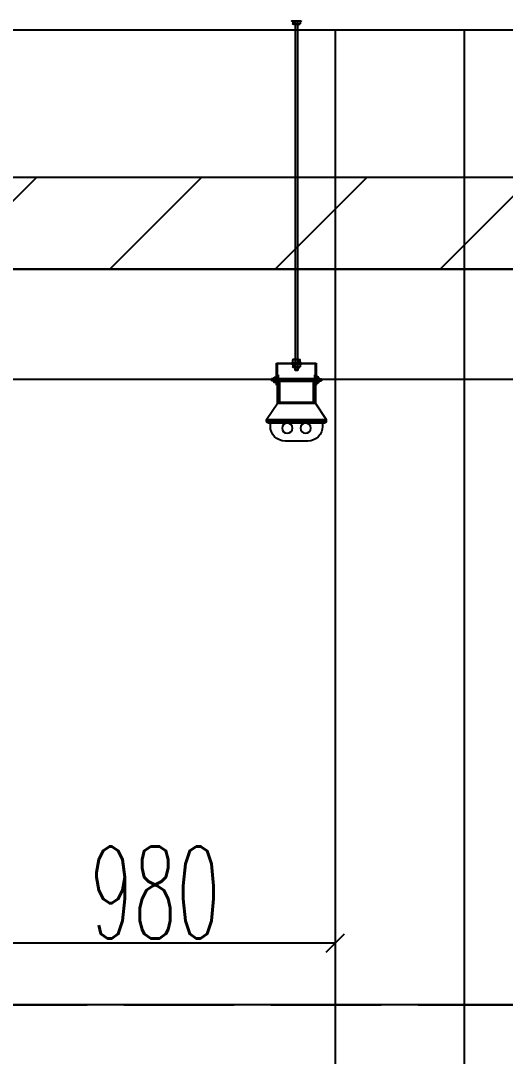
# Model space of a CAD drawing. Extents: x -3080 to 28500, y -1326 to 31609.
# Drawn here: x 21457 to 21588.7, y 26306.8 to 26588.3 of the extents above; entities that cross this region are included whole.
import ezdxf
from ezdxf.xclip import XClip

# ---------------------------------------------------------------- set-up
doc = ezdxf.new("R2010")
doc.units = 0
doc.header["$LTSCALE"] = 100
doc.header["$XCLIPFRAME"] = 2
doc.linetypes.add('188K-SM-07-F10-MECH-CR PIPE-Y2257103$0$X-S-FAB_SL ALL$0$HIDDEN', pattern=[0.4, 0.3, -0.1])
for name, color, linetype in [('0-xref', 8, 'Continuous'), ('188K-SM-07-F10-MECH-CR PIPE-Y2257103$0$0-FIRE', 1, 'Continuous'), ('188K-SM-07-F10-MECH-CR PIPE-Y2257103$0$0-hookupzoom', 4, 'Continuous'), ('188K-SM-07-F10-MECH-CR PIPE-Y2257103$0$WFASE335B$0$F-SM-DUCT-HANGER', 2, 'Continuous'), ('188K-SM-07-F10-MECH-CR PIPE-Y2257103$0$WFASE335B$0$L-EQ', 180, 'Continuous'), ('188K-SM-07-F10-MECH-CR PIPE-Y2257103$0$WFASE335B$0$SUPPORT', 2, 'Continuous'), ('188K-SM-07-F10-MECH-CR PIPE-Y2257103$0$X-S-FAB_SL ALL$0$BEAM-S', 2, 'Continuous'), ('188K-SM-07-F10-MECH-CR PIPE-Y2257103$0$X-S-FAB_SL ALL$0$HID', 5, '188K-SM-07-F10-MECH-CR PIPE-Y2257103$0$X-S-FAB_SL ALL$0$HIDDEN')]:
    doc.layers.add(name, color=color, linetype=linetype)
doc.styles.add('188K-SM-07-F10-MECH-CR PIPE-Y2257103$0$SPG', font='txt.shx', dxfattribs={"width": 0.55, "bigfont": '@chineset.shx'})
doc.dimstyles.new('188K-SM-07-F10-MECH-CR PIPE-Y2257103$0$DIMx5', dxfattribs={"dimscale": 5, "dimtxt": 5, "dimasz": 1, "dimexe": 0.5, "dimexo": 0.25, "dimgap": 0.25, "dimtad": 1, "dimdec": 1, "dimlfac": 10, "dimtxsty": '188K-SM-07-F10-MECH-CR PIPE-Y2257103$0$SPG', "dimblk": '188K-SM-07-F10-MECH-CR PIPE-Y2257103$0$_OBLIQUE', "dimcen": 2.5, "dimadec": 0, "dimazin": 0, "dimtfac": 1, "dimtdec": 1, "dimtmove": 0, "dimatfit": 3, "dimldrblk": '188K-SM-07-F10-MECH-CR PIPE-Y2257103$0$_OBLIQUE', "dimfxl": 1, "dimarcsym": 0})

# ---------------------------------------------------------------- blocks, each defined once
blk = doc.blocks.new('*U1541')
at = {"color": 241}
blk.add_lwpolyline([(17.5, 50), (-17.5, 50), (-17.5, 337.5), (17.5, 337.5)], close=True, dxfattribs=at)
blk = doc.blocks.new('188K-SM-07-F10-MECH-CR PIPE-Y2257103$0$X-S-FAB_SL ALL')
at = {"color": 241}
for p, q in [((-2628.521, -72748.977), (19076.479, -72748.977)), ((-2628.521, -72788.977), (19076.479, -72788.977))]:
    blk.add_line(p, q, dxfattribs=at)
at = {"layer": '188K-SM-07-F10-MECH-CR PIPE-Y2257103$0$X-S-FAB_SL ALL$0$HID'}
blk.add_line((-2628.521, -73013.977), (19076.479, -73013.977), dxfattribs=at)
at = {"layer": '188K-SM-07-F10-MECH-CR PIPE-Y2257103$0$X-S-FAB_SL ALL$0$BEAM-S'}
blk.add_blockref('*U1541', (17086.479, -73086.477), dxfattribs=at)
blk = doc.blocks.new('188K-SM-07-F10-MECH-CR PIPE-Y2257103$0$_OBLIQUE')
at = {"color": 0, "linetype": 'ByBlock', "lineweight": -2}
blk.add_line((-0.5, -0.5), (0.5, 0.5), dxfattribs=at)
blk = doc.blocks.new('*D1684')
at = {"color": 0, "lineweight": -2, "transparency": 16777216}
for p, q in [((21444.5, 26322.04), (21444.5, 26340.12)), ((21542.5, 26322.04), (21542.5, 26340.12)), ((21444.5, 26337.62), (21542.5, 26337.62))]:
    blk.add_line(p, q, dxfattribs=at)
at = {"layer": 'DefPoints', "color": 0, "transparency": 16777216}
for p in [(21542.5, 26337.62), (21444.5, 26320.79), (21542.5, 26320.79)]:
    blk.add_point(p, dxfattribs=at)
at = {"color": 0, "lineweight": -2, "transparency": 16777216, "xscale": 5, "yscale": 5, "zscale": 5, "rotation": 180}
blk.add_blockref('188K-SM-07-F10-MECH-CR PIPE-Y2257103$0$_OBLIQUE', (21444.5, 26337.62), dxfattribs=at)
at = {"color": 0, "lineweight": -2, "transparency": 16777216, "xscale": 5, "yscale": 5, "zscale": 5}
blk.add_blockref('188K-SM-07-F10-MECH-CR PIPE-Y2257103$0$_OBLIQUE', (21542.5, 26337.62), dxfattribs=at)
at = {"color": 0, "transparency": 16777216, "insert": (21493.5, 26351.37), "char_height": 25, "attachment_point": 5, "style": '188K-SM-07-F10-MECH-CR PIPE-Y2257103$0$SPG'}
blk.add_mtext('980', dxfattribs=at)
blk = doc.blocks.new('188K-SM-07-F10-MECH-CR PIPE-Y2257103$0$WFASE335B$0$LIGHT')
for p, q in [((8.1, -4.5), (-8.1, -4.5)), ((8.1, -5), (-8.1, -5))]:
    blk.add_line(p, q)
blk.add_lwpolyline([(8.1, -5), (8.1, -4.5), (5.1, 0), (-5.1, 0), (-8.1, -4.5), (-8.1, -5, 0.414214), (-7.6, -5.5), (7.6, -5.5, 0.414214)], format="xyb", close=True)
blk.add_lwpolyline([(-7.1, -5.5), (-7.1, -6.4, 0.414214), (-3.1, -10.4), (3.1, -10.4, 0.414214), (7.1, -6.4), (7.1, -5.5)], format="xyb")
for centre in [(-2.5, -6.9), (2.5, -6.9)]:
    blk.add_circle(centre, 1.4)
blk = doc.blocks.new('*U1547')
at = {"layer": '188K-SM-07-F10-MECH-CR PIPE-Y2257103$0$WFASE335B$0$F-SM-DUCT-HANGER'}
for p, q in [((0.39, -191.04), (-0.97, -191.04)), ((-0.97, -191.8), (-0.97, -191.04)), ((0.39, -191.04), (-0.97, -191.04)), ((-0.97, -191.8), (-0.97, -191.04)), ((0.68, -190.9), (-0.68, -190.9)), ((0.68, -190.9), (-0.68, -190.9)), ((-0.39, -190.9), (-0.39, -191.8)), ((-0.39, -190.9), (-0.39, -191.8)), ((0.39, -190.9), (0.39, -191.8)), ((0.39, -190.9), (0.39, -191.8)), ((0.97, -191.04), (0.39, -191.04)), ((0.97, -191.04), (0.39, -191.04)), ((0.97, -191.8), (0.97, -191.04)), ((0.97, -191.8), (0.97, -191.04)), ((0.97, -191.8), (-0.97, -191.8)), ((0.97, -191.8), (-0.97, -191.8)), ((0.97, -192.2), (-0.97, -192.2)), ((-0.97, -192.2), (-0.97, -192.96)), ((0.97, -192.2), (-0.97, -192.2)), ((-0.97, -192.2), (-0.97, -192.96)), ((0.39, -192.96), (-0.97, -192.96)), ((0.39, -192.96), (-0.97, -192.96)), ((0.68, -193.1), (-0.68, -193.1)), ((0.68, -193.1), (-0.68, -193.1)), ((-0.39, -193.1), (-0.39, -192.2)), ((-0.39, -193.1), (-0.39, -192.2)), ((0.39, -193.1), (0.39, -192.2)), ((0.39, -193.1), (0.39, -192.2)), ((0.97, -192.96), (0.39, -192.96)), ((0.97, -192.96), (0.39, -192.96)), ((0.97, -192.2), (0.97, -192.96)), ((0.97, -192.2), (0.97, -192.96))]:
    blk.add_line(p, q, dxfattribs=at)
for centre, start, end in [((0, -191.52), 50.7586, 129.2414), ((0, -191.52), 50.7586, 129.2414), ((0, -192.49), 230.7586, 309.2414), ((0, -192.49), 230.7586, 309.2414)]:
    blk.add_arc(centre, 0.619, start, end, dxfattribs=at)
for centre, start_param, end_param in [((-0.68, -191.04), 3.320473, 6.462066), ((-0.68, -191.04), 3.320473, 6.462066), ((0.68, -192.96), 0.17888, 3.320473), ((0.68, -192.96), 0.17888, 3.320473)]:
    blk.add_ellipse(centre, major_axis=(-0.293, 0.025), ratio=0.478952, start_param=start_param, end_param=end_param, dxfattribs=at)
at = {"layer": '188K-SM-07-F10-MECH-CR PIPE-Y2257103$0$WFASE335B$0$F-SM-DUCT-HANGER', "extrusion": (0, 0, -1)}
for centre, start_param, end_param in [((0.68, -191.04), 3.320473, 6.462066), ((0.68, -191.04), 3.320473, 6.462066), ((-0.68, -192.96), 0.17888, 3.320473), ((-0.68, -192.96), 0.17888, 3.320473)]:
    blk.add_ellipse(centre, major_axis=(0.293, 0.025), ratio=0.478952, start_param=start_param, end_param=end_param, dxfattribs=at)
at = {"layer": '188K-SM-07-F10-MECH-CR PIPE-Y2257103$0$WFASE335B$0$L-EQ'}
for p, q in [((-4.6, -196.9), (-4.8, -196.9)), ((-4.6, -196.9), (-4.8, -196.9)), ((4.8, -196.9), (4.6, -196.9)), ((4.8, -196.9), (4.6, -196.9)), ((-4.8, -198.38), (-5, -198.38)), ((-4.8, -198.38), (-5, -198.38)), ((5, -198.38), (4.8, -198.38)), ((5, -198.38), (4.8, -198.38))]:
    blk.add_line(p, q, dxfattribs=at)
for points in [[(5, -198.38), (5, -196.7), (-5, -196.7), (-5, -198.38)], [(5, -198.38), (5, -196.7), (-5, -196.7), (-5, -198.38)], [(-4.8, -196.9), (-4.8, -202.7), (4.8, -202.7), (4.8, -196.9)], [(4.8, -198.38), (4.8, -196.9), (-4.8, -196.9), (-4.8, -198.38)], [(-4.8, -196.9), (-4.8, -202.7), (4.8, -202.7), (4.8, -196.9)], [(4.8, -198.38), (4.8, -196.9), (-4.8, -196.9), (-4.8, -198.38)], [(-4.6, -196.9), (-4.6, -202.5), (4.6, -202.5), (4.6, -196.9)], [(-4.6, -196.9), (-4.6, -202.5), (4.6, -202.5), (4.6, -196.9)]]:
    blk.add_lwpolyline(points, dxfattribs=at)
at = {"layer": '188K-SM-07-F10-MECH-CR PIPE-Y2257103$0$WFASE335B$0$SUPPORT'}
for p, q in [((0.97, -98.95), (-0.97, -98.95)), ((-0.97, -98.95), (-0.97, -99.71)), ((0.97, -98.95), (-0.97, -98.95)), ((-0.97, -98.95), (-0.97, -99.71)), ((0.39, -99.71), (-0.97, -99.71)), ((0.39, -99.71), (-0.97, -99.71)), ((0.68, -99.85), (-0.68, -99.85)), ((0.68, -99.85), (-0.68, -99.85)), ((-0.39, -98.85), (-0.39, -193.86)), ((-0.39, -99.85), (-0.39, -98.95)), ((-0.39, -99.85), (-0.39, -98.95)), ((0.39, -193.86), (0.39, -98.85)), ((0.39, -99.85), (0.39, -98.95)), ((0.39, -99.85), (0.39, -98.95)), ((0.97, -99.71), (0.39, -99.71)), ((0.97, -99.71), (0.39, -99.71)), ((0.97, -98.95), (0.97, -99.71)), ((0.97, -98.95), (0.97, -99.71)), ((-5.4, -191.9), (5.4, -191.9)), ((-5.4, -197.88), (-5.4, -191.9)), ((-5.4, -191.9), (5.4, -191.9)), ((-5.4, -197.88), (-5.4, -191.9)), ((5.2, -192.1), (-5.2, -192.1)), ((-5.2, -192.1), (-5.2, -197.86)), ((5.2, -192.1), (-5.2, -192.1)), ((-5.2, -192.1), (-5.2, -197.86)), ((-0.39, -193.86), (0.39, -193.86)), ((5.2, -197.86), (5.2, -192.1)), ((5.2, -197.86), (5.2, -192.1)), ((5.4, -191.9), (5.4, -197.88)), ((5.4, -191.9), (5.4, -197.88)), ((-6.81, -196.2), (-6.81, -196.7)), ((-6.1, -196.2), (-6.81, -196.2)), ((-6.81, -196.2), (-6.81, -196.7)), ((-6.1, -196.2), (-6.81, -196.2)), ((-6.1, -196.7), (-6.81, -196.7)), ((-6.1, -196.7), (-6.81, -196.7)), ((-6.1, -196.11), (-5.54, -196.11)), ((-6.1, -196.11), (-5.54, -196.11)), ((-5.54, -196.81), (-6.1, -196.81)), ((-5.54, -196.81), (-6.1, -196.81)), ((-5, -195.11), (-5.2, -195.11)), ((-5, -195.11), (-5.2, -195.11)), ((-5.2, -195.13), (-5.2, -202.9)), ((-5.2, -195.13), (-5.2, -202.9)), ((-5, -195.11), (-5, -202.7)), ((-5, -195.11), (-5, -202.7)), ((5, -196.2), (-5, -196.2)), ((5, -196.2), (-5, -196.2)), ((5, -196.7), (-5, -196.7)), ((5, -196.7), (-5, -196.7)), ((5.2, -195.11), (5, -195.11)), ((5.2, -195.11), (5, -195.11)), ((5, -202.7), (5, -195.13)), ((5, -202.7), (5, -195.13)), ((5.2, -195.11), (5.2, -202.9)), ((5.2, -195.11), (5.2, -202.9)), ((6.1, -196.11), (5.54, -196.11)), ((6.1, -196.11), (5.54, -196.11)), ((5.54, -196.81), (6.1, -196.81)), ((5.54, -196.81), (6.1, -196.81)), ((6.1, -196.2), (6.81, -196.2)), ((6.1, -196.2), (6.81, -196.2)), ((6.1, -196.7), (6.81, -196.7)), ((6.1, -196.7), (6.81, -196.7)), ((6.81, -196.2), (6.81, -196.7)), ((6.81, -196.2), (6.81, -196.7)), ((-5.2, -197.88), (-5.4, -197.88)), ((-5.2, -197.88), (-5.4, -197.88)), ((5.2, -197.88), (5.4, -197.88)), ((5.2, -197.88), (5.4, -197.88)), ((5.2, -202.9), (-5.2, -202.9)), ((5.2, -202.9), (-5.2, -202.9)), ((-5, -202.7), (5, -202.7)), ((-5, -202.7), (5, -202.7))]:
    blk.add_line(p, q, dxfattribs=at)
for points in [[(1.3, -98.85), (1.3, -98.95), (-1.3, -98.95), (-1.3, -98.85)], [(1.3, -98.85), (1.3, -98.95), (-1.3, -98.95), (-1.3, -98.85)], [(1.3, -191.9), (1.3, -191.8), (-1.3, -191.8), (-1.3, -191.9)], [(1.3, -191.9), (1.3, -191.8), (-1.3, -191.8), (-1.3, -191.9)], [(1.3, -192.1), (1.3, -192.2), (-1.3, -192.2), (-1.3, -192.1)], [(1.3, -192.1), (1.3, -192.2), (-1.3, -192.2), (-1.3, -192.1)], [(0.39, -193.1), (0.39, -193.86), (-0.39, -193.86), (-0.39, -193.1)], [(0.39, -193.1), (0.39, -193.86), (-0.39, -193.86), (-0.39, -193.1)], [(-6.1, -195.76), (-5.54, -195.76), (-5.54, -197.16), (-6.1, -197.16)], [(-6.1, -195.76), (-5.54, -195.76), (-5.54, -197.16), (-6.1, -197.16)], [(-5.4, -195.41), (-5.54, -195.41), (-5.54, -197.51), (-5.4, -197.51)], [(-5.4, -195.41), (-5.54, -195.41), (-5.54, -197.51), (-5.4, -197.51)], [(5.4, -195.41), (5.54, -195.41), (5.54, -197.51), (5.4, -197.51)], [(5.4, -195.41), (5.54, -195.41), (5.54, -197.51), (5.4, -197.51)], [(6.1, -195.76), (5.54, -195.76), (5.54, -197.16), (6.1, -197.16)], [(6.1, -195.76), (5.54, -195.76), (5.54, -197.16), (6.1, -197.16)]]:
    blk.add_lwpolyline(points, close=True, dxfattribs=at)
blk.add_lwpolyline([(-0.39, -98.85), (-0.39, -193.86), (0.39, -193.86), (0.39, -98.85)], dxfattribs=at)
blk.add_arc((0, -99.23), 0.619, 230.7586, 309.2414, dxfattribs=at)
blk.add_arc((0, -99.23), 0.619, 230.7586, 309.2414, dxfattribs=at)
at = {"layer": '188K-SM-07-F10-MECH-CR PIPE-Y2257103$0$WFASE335B$0$SUPPORT', "extrusion": (0, 0, -1)}
blk.add_ellipse((-0.68, -99.71), major_axis=(0.293, 0.023), ratio=0.480832, start_param=0.165344, end_param=3.306937, dxfattribs=at)
blk.add_ellipse((-0.68, -99.71), major_axis=(0.293, 0.023), ratio=0.480832, start_param=0.165344, end_param=3.306937, dxfattribs=at)
at = {"layer": '188K-SM-07-F10-MECH-CR PIPE-Y2257103$0$WFASE335B$0$SUPPORT'}
blk.add_ellipse((0.68, -99.71), major_axis=(-0.293, 0.023), ratio=0.480832, start_param=0.165344, end_param=3.306937, dxfattribs=at)
blk.add_ellipse((0.68, -99.71), major_axis=(-0.293, 0.023), ratio=0.480832, start_param=0.165344, end_param=3.306937, dxfattribs=at)
at = {"layer": '188K-SM-07-F10-MECH-CR PIPE-Y2257103$0$WFASE335B$0$L-EQ', "xscale": -1}
blk.add_blockref('188K-SM-07-F10-MECH-CR PIPE-Y2257103$0$WFASE335B$0$LIGHT', (0, -202.7), dxfattribs=at)
blk.add_blockref('188K-SM-07-F10-MECH-CR PIPE-Y2257103$0$WFASE335B$0$LIGHT', (0, -202.7), dxfattribs=at)
blk = doc.blocks.new('188K-SM-07-F10-MECH-CR PIPE-Y2257103')
at = {"layer": '188K-SM-07-F10-MECH-CR PIPE-Y2257103$0$0-FIRE'}
h = blk.add_hatch(dxfattribs=at)
h.set_pattern_fill('ANSI31', color=256, scale=10)
h.set_pattern_definition([(45, (0, 99332.263), (-22.45064, 22.45064), [])])
h.paths.add_polyline_path([(23550, 26520.786), (1845, 26520.786), (1845, 26545.786), (23550, 26545.786)])
blk.add_line((23502.5, 26320.786), (1845, 26320.786))
blk.add_lwpolyline([(23550, 26520.786), (1845, 26520.786), (1845, 26545.786), (23550, 26545.786)], close=True, dxfattribs=at)
at = {"layer": '188K-SM-07-F10-MECH-CR PIPE-Y2257103$0$0-hookupzoom'}
blk.add_lwpolyline([(23550, 26490.786), (1845, 26490.786), (1845, 26520.786), (23550, 26520.786)], close=True, dxfattribs=at)
ref = blk.add_blockref('188K-SM-07-F10-MECH-CR PIPE-Y2257103$0$X-S-FAB_SL ALL', (4473.521, 99334.763))
XClip(ref).set_block_clipping_path([(-7553.4648570136, -75341.9369645483), (24026.2025623869, -67725.7696244382)])
blk.add_blockref('*U1547', (21531.928, 26687.136))
dim = blk.add_linear_dim(base=(21542.5, 26337.621), p1=(21444.5, 26320.786), p2=(21542.5, 26320.786), dimstyle='188K-SM-07-F10-MECH-CR PIPE-Y2257103$0$DIMx5')
dim.commit()
dim.dimension.update_dxf_attribs({"geometry": '*D1684', "text_midpoint": (21493.5, 26351.371)})

msp = doc.modelspace()

# ---------------------------------------------------------------- block references
at = {"layer": '0-xref'}
msp.add_blockref('188K-SM-07-F10-MECH-CR PIPE-Y2257103', (0, 0), dxfattribs=at)

doc.saveas('drawing.dxf')
